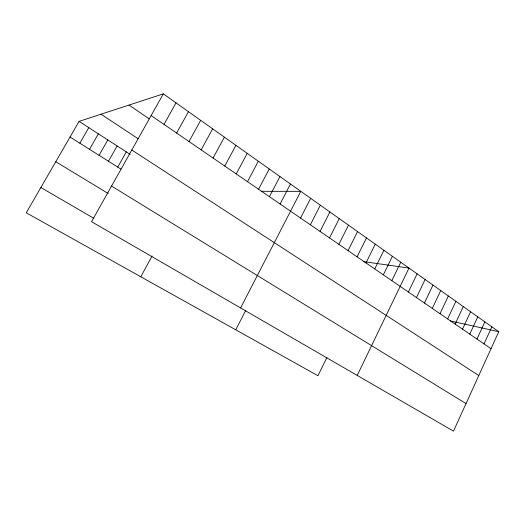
<?xml version="1.0" encoding="UTF-8"?>
<svg xmlns="http://www.w3.org/2000/svg" width="525" height="525" viewBox="0 0 525 525"><rect width="100%" height="100%" fill="white"/><g stroke="black" fill="none" stroke-linecap="round" stroke-linejoin="round"><path stroke-width="0.79" d="M498.75 331.708L453.495 431.137L91.54 221.694L163.327 93.863L498.75 331.708L450.279 320.926M484.043 343.914L491.859 326.819M476.969 339.065L484.87 321.864M469.796 334.136L477.776 316.838M462.512 329.142L470.584 311.732M455.123 324.076L463.286 306.561M447.622 318.931L455.877 301.304M440.009 313.707L448.357 295.969M432.285 308.411L440.724 290.561M424.436 303.03L432.974 285.062M416.469 297.563L425.106 279.484M408.384 292.018L417.119 273.82M357.21 375.421L409.001 268.072L363.851 261.66M391.827 280.658L400.765 262.224M383.348 274.844L392.392 256.292M374.738 268.938L383.893 250.261M365.984 262.933L375.25 244.138M326.878 357.551L317.953 375.723L26.25 212.796L79.085 121.387L163.327 93.863M357.092 256.83L366.476 237.91M348.055 250.635L357.551 231.584M338.868 244.328L348.482 225.153M329.529 237.923L339.262 218.617M320.033 231.413L329.89 211.969M310.373 224.785L320.362 205.216M300.549 218.052L310.669 198.338M235.738 329.805L245.805 310.262M240.588 307.939L300.812 191.349L261.279 191.317M280.088 204.008L290.476 184.026M269.423 196.698L279.956 176.564M258.562 189.249L269.246 168.965M247.505 181.663L258.339 161.234M236.243 173.939L247.229 153.359M224.766 166.064L235.915 145.333M213.078 158.045L224.385 137.156M140.792 276.773L152.086 255.983M201.16 149.874L212.638 128.828M189.02 141.547L200.662 120.337M176.636 133.055L188.462 111.687M164.017 124.392L176.019 102.861M117.751 167.094L126.308 151.889M108.472 161.241L117.121 145.957M99.068 155.315L107.809 139.945M89.532 149.297L98.365 133.842M79.859 143.2L88.797 127.66M40.878 187.491L93.516 218.131M55.768 161.726L108.216 193.541M111.543 186.08L466.029 403.594M70.055 137.018L121.019 169.155M79.085 121.387L130.187 154.396M131.801 149.999L478.787 375.565M101.062 114.207L138.213 138.79M129.012 105.079L149.212 118.86M151.141 115.566L491.019 348.698"/></g></svg>
